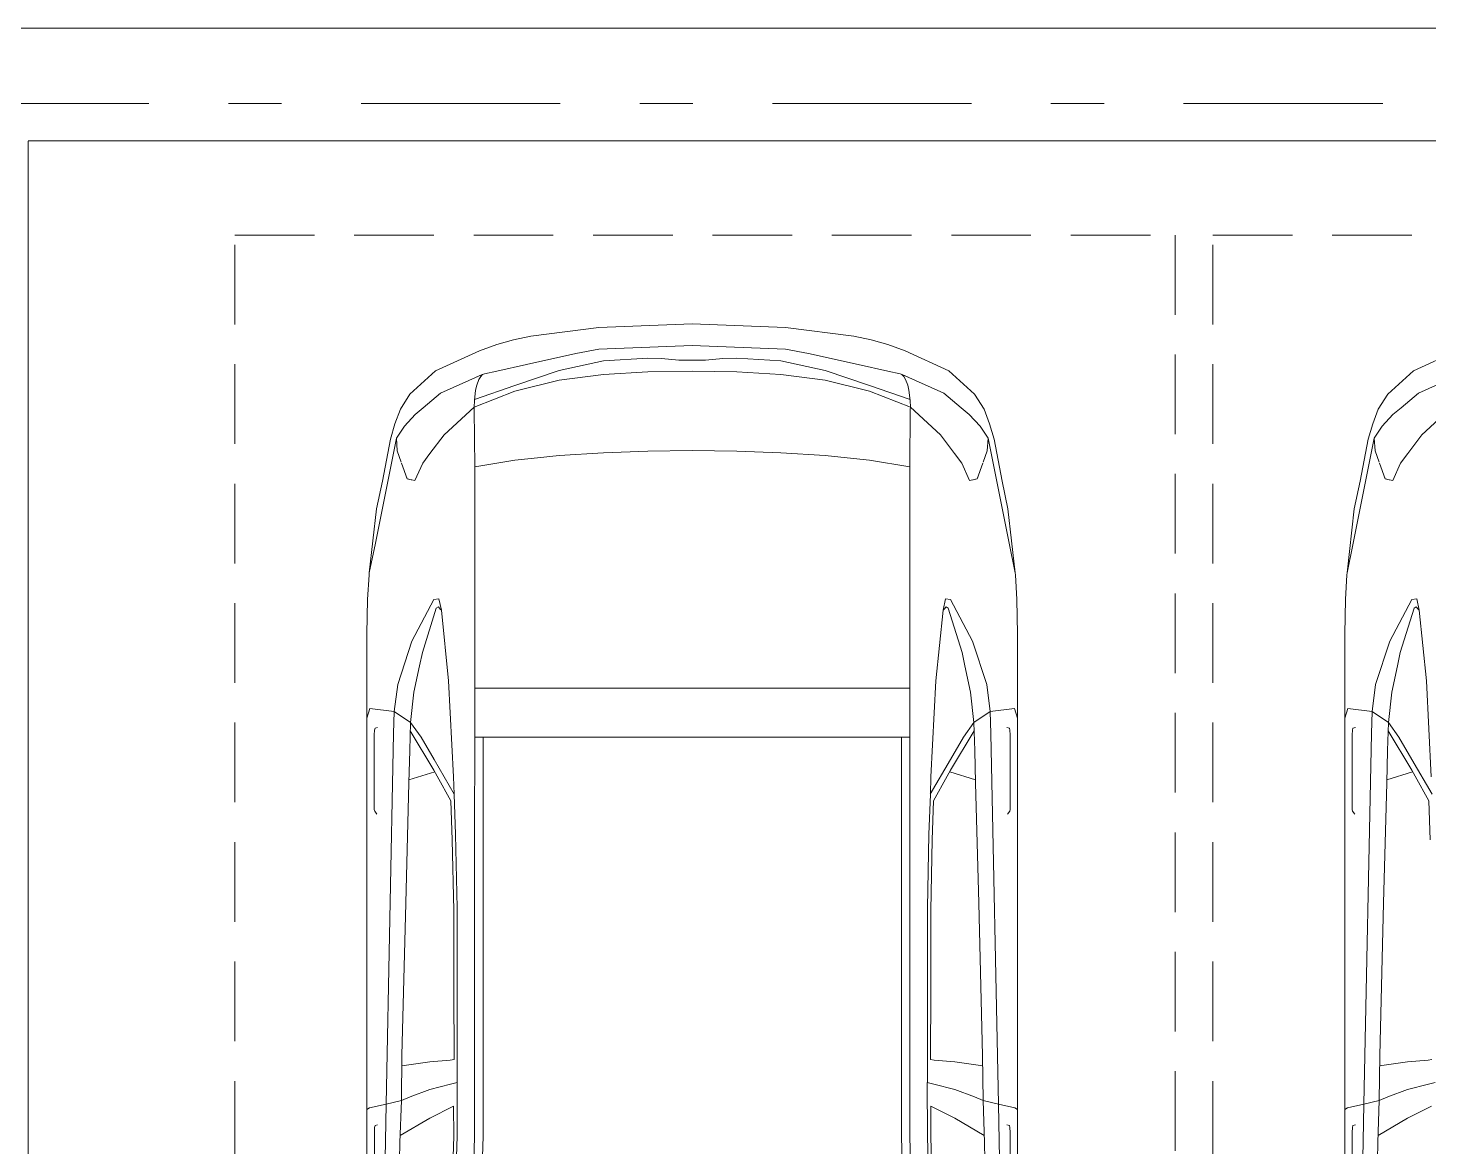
# Model space of a CAD drawing. Header units: millimetres. Extents: x 18162 to 3540582, y 72188 to 247925.
# Drawn here: x 44523 to 48248, y 93872 to 96846 of the extents above; entities that cross this region are included whole.
import ezdxf
from ezdxf.enums import TextEntityAlignment as Align

# ---------------------------------------------------------------- set-up
doc = ezdxf.new("R2010")
doc.units = ezdxf.units.MM
doc.header["$MEASUREMENT"] = 0
doc.set_wipeout_variables(frame=1)
for name, pattern in [('Double Dashed', [1093.611073, 529.166651, -211.666656, 141.111112, -211.666656]), ('Hidden Line', [317.5, 211.666667, -105.833333]), ('Wipeout_Contour', [1000, 0, -1000])]:
    doc.linetypes.add(name, pattern=pattern)
for name, color, linetype in [('Interior - Equipment', 7, 'Continuous'), ('Interior - Furniture', 7, 'Continuous'), ('Structural - Bearing', 7, 'Continuous'), ('Structural - Grid', 7, 'Continuous')]:
    doc.layers.add(name, color=color, linetype=linetype)
doc.styles.add('GENERATED_STYLE_3', font='', dxfattribs={"width": 0.8})
doc.styles.get('GENERATED_STYLE_3').set_extended_font_data('ISOCPEUR MON')

# ---------------------------------------------------------------- blocks, each defined once
blk = doc.blocks.new('Hybrid Car 27[6]_3', base_point=(46289.6, 92471.7))
at = {"layer": 'Interior - Furniture', "color": 7, "linetype": 'Continuous', "lineweight": 5}
for p, q in [((45860.1, 96026.9), (46041.3, 96049.7)), ((46041.3, 96049.7), (46289.6, 96059.4)), ((46537.9, 96049.7), (46289.6, 96059.4)), ((46719, 96026.9), (46537.9, 96049.7)), ((45723.6, 95988.1), (45769.7, 96004.4)), ((45769.7, 96004.4), (45813.9, 96017.1)), ((45813.9, 96017.1), (45860.1, 96026.9)), ((46289.6, 96002.5), (46041.2, 95992.3)), ((46289.6, 96002.5), (46537.9, 95992.3)), ((46765.3, 96017.1), (46719, 96026.9)), ((46809.5, 96004.4), (46765.3, 96017.1)), ((46855.5, 95988.1), (46809.5, 96004.4)), ((45607, 95934.8), (45723.6, 95988.1)), ((45848.6, 95951.8), (45980.1, 95981.3)), ((46053.6, 95961.7), (45935.8, 95936.1)), ((46041.2, 95992.3), (45980.1, 95981.3)), ((46053.6, 95961.7), (46171.3, 95968.8)), ((46171.3, 95968.8), (46208, 95967.2)), ((46208, 95967.2), (46254.1, 95963.5)), ((46254.1, 95963.5), (46254.1, 95963.5)), ((46289.6, 95963.1), (46254.1, 95963.5)), ((46289.6, 95963.1), (46325.1, 95963.5)), ((46371.2, 95967.2), (46325.1, 95963.5)), ((46325.1, 95963.5), (46325.1, 95963.5)), ((46407.8, 95968.8), (46371.2, 95967.2)), ((46525.5, 95961.7), (46407.8, 95968.8)), ((46525.5, 95961.7), (46643.3, 95936.1)), ((46537.9, 95992.3), (46599, 95981.3)), ((46730.5, 95951.8), (46599, 95981.3)), ((46972.2, 95934.8), (46855.5, 95988.1)), ((45539.1, 95873), (45607, 95934.8)), ((45729.6, 95924.5), (45620.4, 95875.1)), ((45729.6, 95924.5), (45715.5, 95918.1)), ((45722.2, 95911.8), (45727.2, 95919.4)), ((45727.2, 95919.4), (45732.3, 95925.3)), ((45736.9, 95926.7), (45729.6, 95924.5)), ((45736.9, 95926.7), (45769.6, 95934.3)), ((45736.9, 95926.7), (45736.9, 95926.7)), ((45769.6, 95934.3), (45848.6, 95951.8)), ((45935.8, 95936.1), (45818.2, 95895.4)), ((45935.9, 95909.8), (46053.7, 95925.3)), ((46053.7, 95925.3), (46171.4, 95932.5)), ((46171.4, 95932.5), (46289.6, 95934.3)), ((46407.8, 95932.5), (46289.6, 95934.3)), ((46525.5, 95925.3), (46407.8, 95932.5)), ((46643.2, 95909.8), (46525.5, 95925.3)), ((46643.3, 95936.1), (46760.9, 95895.4)), ((46809.6, 95934.3), (46730.5, 95951.8)), ((46842.2, 95926.7), (46809.6, 95934.3)), ((46842.2, 95926.7), (46849.6, 95924.5)), ((46842.2, 95926.7), (46842.2, 95926.7)), ((46851.9, 95919.4), (46846.9, 95925.3)), ((46849.5, 95924.5), (46863.6, 95918.1)), ((46849.6, 95924.5), (46958.7, 95875.1)), ((46857, 95911.8), (46851.9, 95919.4)), ((47040.1, 95873), (46972.2, 95934.8)), ((45710.3, 95856.1), (45713.5, 95883)), ((45818.2, 95895.4), (45710.5, 95858.3)), ((45713.5, 95883), (45716.6, 95896.9)), ((45716.6, 95896.9), (45722.2, 95911.8)), ((45818.2, 95881.1), (45935.9, 95909.8)), ((46760.9, 95881.1), (46643.2, 95909.8)), ((46760.9, 95895.4), (46868.6, 95858.3)), ((46862.5, 95896.9), (46857, 95911.8)), ((46865.7, 95883), (46862.5, 95896.9)), ((46868.9, 95856.1), (46865.7, 95883)), ((45513.8, 95832.5), (45539.1, 95873)), ((45620.4, 95875.1), (45574.3, 95836.7)), ((45709.6, 95837.8), (45818.2, 95881.1)), ((45709.6, 95837.8), (45710.3, 95856.1)), ((46869.6, 95837.8), (46760.9, 95881.1)), ((46869.6, 95837.8), (46868.9, 95856.1)), ((46958.7, 95875.1), (47004.8, 95836.7)), ((47065.4, 95832.5), (47040.1, 95873)), ((45499.1, 95793.6), (45513.8, 95832.5)), ((45552.8, 95818.7), (45524.4, 95787.4)), ((45574.3, 95836.7), (45552.8, 95818.7)), ((45709.6, 95837.8), (45629.9, 95764.5)), ((45709.6, 95837.8), (45710, 95832.2)), ((45710, 95832.2), (45711.3, 95679.8)), ((45710, 95832.2), (45710, 95832.2)), ((46869.2, 95832.2), (46867.9, 95679.8)), ((46869.6, 95837.8), (46869.2, 95832.2)), ((46869.2, 95832.2), (46869.2, 95832.2)), ((46869.6, 95837.8), (46949.3, 95764.5)), ((47004.8, 95836.7), (47026.3, 95818.7)), ((47026.3, 95818.7), (47054.7, 95787.4)), ((47080.1, 95793.6), (47065.4, 95832.5)), ((45487.1, 95753.5), (45499.1, 95793.6)), ((45524.4, 95787.4), (45503.1, 95755.7)), ((47054.7, 95787.4), (47076.1, 95755.7)), ((47092.1, 95753.5), (47080.1, 95793.6)), ((45503.1, 95755.7), (45447.3, 95476.6)), ((45465.6, 95641.2), (45487.1, 95753.5)), ((45505.3, 95722), (45503.1, 95755.7)), ((45629.9, 95764.5), (45592, 95714.7)), ((46949.3, 95764.5), (46987.1, 95714.7)), ((47073.8, 95722), (47076.1, 95755.7)), ((47076.1, 95755.7), (47131.9, 95476.6)), ((47113.5, 95641.2), (47092.1, 95753.5)), ((45505.3, 95722), (45515.8, 95692.3)), ((45592, 95714.7), (45572.9, 95689.6)), ((45818.2, 95697), (45711.3, 95679.8)), ((45877.8, 95703.5), (45818.2, 95697)), ((45935.9, 95709.9), (45877.8, 95703.5)), ((46053.7, 95717.3), (45935.9, 95709.9)), ((45935.9, 95709.9), (45935.9, 95709.9)), ((46171.4, 95721.1), (46053.7, 95717.3)), ((46053.7, 95717.3), (46053.7, 95717.3)), ((46289.6, 95722.9), (46171.4, 95721.1)), ((46171.4, 95721.1), (46171.4, 95721.1)), ((46289.6, 95722.9), (46407.8, 95721.1)), ((46407.8, 95721.1), (46525.4, 95717.3)), ((46407.8, 95721.1), (46407.8, 95721.1)), ((46525.4, 95717.3), (46643.2, 95709.9)), ((46525.4, 95717.3), (46525.4, 95717.3)), ((46643.2, 95709.9), (46701.3, 95703.5)), ((46643.2, 95709.9), (46643.2, 95709.9)), ((46701.3, 95703.5), (46760.9, 95697)), ((46761, 95697), (46867.9, 95679.8)), ((46987.1, 95714.7), (47006.2, 95689.6)), ((47073.8, 95722), (47063.4, 95692.3)), ((45516.9, 95689.2), (45531.7, 95647.4)), ((45552, 95643.2), (45572.9, 95689.6)), ((45711.3, 95091.8), (45711.3, 95679.8)), ((46867.9, 95091.8), (46867.9, 95679.8)), ((47027.1, 95643.2), (47006.2, 95689.6)), ((47062.3, 95689.2), (47047.5, 95647.4)), ((45450, 95568), (45465.6, 95641.2)), ((45529.8, 95652.6), (45531.7, 95647.4)), ((45531.7, 95647.4), (45542.2, 95645.2)), ((45531.7, 95647.4), (45536.2, 95646.5)), ((45542.2, 95645.2), (45543.6, 95644.9)), ((45543.6, 95644.9), (45552, 95643.1)), ((45552, 95643.1), (45552.2, 95643.5)), ((45552, 95643.2), (45552, 95643.2)), ((45552, 95643.2), (45552, 95643.2)), ((47027.2, 95643.1), (47027, 95643.5)), ((47027.1, 95643.2), (47027.1, 95643.2)), ((47027.1, 95643.2), (47027.1, 95643.2)), ((47035.6, 95644.9), (47027.2, 95643.1)), ((47036.9, 95645.2), (47035.6, 95644.9)), ((47047.5, 95647.4), (47036.9, 95645.2)), ((47047.5, 95647.4), (47043, 95646.5)), ((47049.3, 95652.6), (47047.5, 95647.4)), ((47129.1, 95568), (47113.5, 95641.2)), ((45430.6, 95398.1), (45450, 95568)), ((47148.5, 95398.1), (47129.1, 95568)), ((45447.3, 95476.6), (45430.6, 95398.1)), ((47131.9, 95476.6), (47148.5, 95398.1)), ((45430.3, 95392.7), (45430.6, 95398.1)), ((47148.9, 95392.7), (47148.5, 95398.1)), ((45426.5, 95326.9), (45430.3, 95392.7)), ((47152.6, 95326.9), (47148.9, 95392.7)), ((45424.6, 95236.1), (45426.5, 95326.9)), ((45544.3, 95216.7), (45602.6, 95327)), ((45602.6, 95327), (45615.9, 95328.7)), ((45615.9, 95328.7), (45622.7, 95298.4)), ((46963.2, 95328.7), (46956.5, 95298.4)), ((46976.5, 95327), (46963.2, 95328.7)), ((47034.8, 95216.7), (46976.5, 95327)), ((47154.6, 95236.1), (47152.6, 95326.9)), ((45572.2, 95186), (45609.1, 95304.2)), ((45609.1, 95304.2), (45614.5, 95307.5)), ((45614.5, 95307.5), (45619.6, 95301.8)), ((45622.7, 95298.4), (45619.6, 95301.8)), ((45641.9, 95110.8), (45622.7, 95298.4)), ((46937.3, 95110.8), (46956.5, 95298.4)), ((46956.5, 95298.4), (46959.5, 95301.8)), ((46964.6, 95307.5), (46959.5, 95301.8)), ((46970.1, 95304.2), (46964.6, 95307.5)), ((47006.9, 95186), (46970.1, 95304.2)), ((45424.6, 95011.8), (45424.6, 95236.1)), ((45506.7, 95101.1), (45544.3, 95216.7)), ((47072.5, 95101.1), (47034.8, 95216.7)), ((47154.6, 95011.8), (47154.6, 95236.1)), ((45564.7, 95151.1), (45572.2, 95186)), ((47014.4, 95151.1), (47006.9, 95186)), ((45549.6, 95080.4), (45564.7, 95151.1)), ((45564.7, 95151.1), (45564.7, 95151.1)), ((47014.4, 95151.1), (47014.4, 95151.1)), ((47029.5, 95080.4), (47014.4, 95151.1)), ((45497, 95029.3), (45506.7, 95101.1)), ((45654.7, 94855.4), (45641.9, 95110.8)), ((46924.4, 94855.4), (46937.3, 95110.8)), ((47082.1, 95029.3), (47072.5, 95101.1)), ((45549.6, 95080.4), (45540.5, 95000.6)), ((45549.6, 95080.4), (45549.6, 95080.4)), ((45711.2, 94961.5), (45711.2, 95091.8)), ((45711.2, 95091.8), (45795.9, 95091.8)), ((45795.9, 95091.8), (46056.7, 95091.8)), ((46056.7, 95091.8), (46289.6, 95091.8)), ((46522.5, 95091.8), (46289.6, 95091.8)), ((46783.2, 95091.8), (46522.5, 95091.8)), ((46867.9, 95091.8), (46783.2, 95091.8)), ((46868, 94961.5), (46867.9, 95091.8)), ((47029.5, 95080.4), (47038.6, 95000.6)), ((47029.5, 95080.4), (47029.5, 95080.4)), ((45432.6, 95037.1), (45424.6, 95011.8)), ((45432.6, 95037.1), (45497, 95029.3)), ((45495.3, 94970.8), (45497, 95029.3)), ((45497, 95029.3), (45540.5, 95000.6)), ((47082.1, 95029.3), (47038.6, 95000.6)), ((47146.6, 95037.1), (47082.1, 95029.3)), ((47083.8, 94970.8), (47082.1, 95029.3)), ((47146.6, 95037.1), (47154.6, 95011.8)), ((45424.7, 93971.8), (45424.6, 95011.8)), ((45540.5, 95000.6), (45538.5, 94926.2)), ((45568.7, 94961.1), (45540.5, 95000.6)), ((47010.5, 94961.1), (47038.6, 95000.6)), ((47038.6, 95000.6), (47040.6, 94926.2)), ((47154.4, 93971.8), (47154.6, 95011.8)), ((45444.1, 94967.1), (45445, 94980.2)), ((45444.2, 94769.3), (45444.1, 94967.1)), ((45445, 94980.2), (45446.1, 94985.4)), ((45446.1, 94985.4), (45452.9, 94987.3)), ((45475.4, 93985.6), (45495.3, 94970.8)), ((45602.6, 94873.1), (45539.9, 94978)), ((45603.2, 94902), (45568.7, 94961.1)), ((45711.2, 94961.5), (45711, 94702.7)), ((45711.1, 94961.5), (45711, 94961.5)), ((45795.9, 94961.5), (45711.2, 94961.5)), ((45733.5, 94961.5), (45721.8, 94961.5)), ((45733.5, 93900.5), (45733.5, 94961.5)), ((46056.7, 94961.5), (45795.9, 94961.5)), ((46289.6, 94961.5), (46056.7, 94961.5)), ((46289.6, 94961.5), (46522.5, 94961.5)), ((46522.5, 94961.5), (46783.2, 94961.5)), ((46783.2, 94961.5), (46868, 94961.5)), ((46845.7, 93900.5), (46845.6, 94961.5)), ((46845.6, 94961.5), (46857.3, 94961.5)), ((46868, 94961.5), (46868.1, 94702.7)), ((46868, 94961.5), (46868.2, 94961.5)), ((46976, 94902), (47010.5, 94961.1)), ((46976.5, 94873.1), (47039.2, 94978)), ((47103.8, 93985.6), (47083.8, 94970.8)), ((47133, 94985.4), (47126.2, 94987.3)), ((47134.2, 94980.2), (47133, 94985.4)), ((47135, 94967.1), (47134.2, 94980.2)), ((47135, 94769.3), (47135, 94967.1)), ((45538.5, 94926.2), (45536.2, 94840.2)), ((47040.6, 94926.2), (47042.9, 94840.2)), ((45656.6, 94809.6), (45603.2, 94902)), ((46922.6, 94809.6), (46976, 94902)), ((45536.2, 94840.2), (45527.7, 94520.2)), ((45536.4, 94847.6), (45604.8, 94869.4)), ((45611.5, 94857.6), (45602.6, 94873.1)), ((45648.1, 94792.4), (45611.5, 94857.6)), ((45654.7, 94855.4), (45654.7, 94855.4)), ((45656.4, 94809.9), (45654.7, 94855.4)), ((46922.8, 94809.9), (46924.4, 94855.4)), ((46924.4, 94855.4), (46924.4, 94855.4)), ((46931.1, 94792.4), (46967.7, 94857.6)), ((46967.7, 94857.6), (46976.5, 94873.1)), ((47042.7, 94847.6), (46974.4, 94869.4)), ((47042.9, 94840.2), (47051.4, 94520.2)), ((45660.2, 94702.7), (45656.4, 94809.8)), ((45656.6, 94809.4), (45656.6, 94809.6)), ((46918.9, 94702.7), (46922.8, 94809.8)), ((46922.5, 94809.4), (46922.6, 94809.6)), ((45444.2, 94769.3), (45445.5, 94764.7)), ((45451, 94756.9), (45445.5, 94764.7)), ((45648.1, 94792.4), (45651.4, 94688.7)), ((46931.1, 94792.4), (46927.8, 94688.7)), ((47128.2, 94756.9), (47133.6, 94764.7)), ((47135, 94769.3), (47133.6, 94764.7)), ((45664.5, 94508), (45660.2, 94702.7)), ((45711, 94702.7), (45711, 93900.5)), ((46868.1, 94702.7), (46868.1, 93900.5)), ((46914.7, 94508), (46918.9, 94702.7)), ((45651.4, 94688.7), (45655.3, 94500.4)), ((46927.8, 94688.7), (46923.8, 94500.4)), ((45527.7, 94520.2), (45517.5, 94115.6)), ((45664.5, 94291.8), (45664.5, 94508)), ((46914.7, 94291.8), (46914.7, 94508)), ((47051.4, 94520.2), (47061.7, 94115.6)), ((45655.3, 94500.4), (45655.3, 94291.7)), ((46923.8, 94500.4), (46923.9, 94291.7)), ((45655.3, 94291.7), (45656.3, 94104.2)), ((45664.5, 94101.7), (45664.5, 94291.8)), ((46914.7, 94101.7), (46914.7, 94291.8)), ((46923.9, 94291.7), (46922.9, 94104.2)), ((45517.5, 94115.6), (45516.4, 93995.9)), ((45591.6, 94098), (45517.2, 94088.1)), ((45646, 94102.7), (45591.6, 94098)), ((45656.3, 94104.2), (45646, 94102.7)), ((45664.5, 94043.9), (45664.5, 94101.7)), ((46914.7, 94043.9), (46914.7, 94101.7)), ((46922.9, 94104.2), (46933.1, 94102.7)), ((46933.1, 94102.7), (46987.5, 94098)), ((46987.5, 94098), (47061.9, 94088.1)), ((47061.7, 94115.6), (47062.8, 93995.9)), ((45539.3, 94005.5), (45591.6, 94025.3)), ((45591.6, 94025.3), (45647, 94039.2)), ((45647, 94039.2), (45664.6, 94043.9)), ((45664.6, 94043.9), (45664.3, 93900.5)), ((45664.6, 94043.9), (45664.6, 94043.9)), ((45664.6, 94043.9), (45664.6, 94043.9)), ((46932.1, 94039.2), (46914.5, 94043.9)), ((46914.5, 94043.9), (46914.5, 94043.9)), ((46914.5, 94043.9), (46914.5, 94043.9)), ((46914.5, 94043.9), (46914.8, 93900.5)), ((46987.5, 94025.3), (46932.1, 94039.2)), ((47039.8, 94005.5), (46987.5, 94025.3)), ((45475.6, 93985.6), (45431.8, 93976.3)), ((45458.5, 93059.2), (45475.4, 93985.6)), ((45516.4, 93995.9), (45475.6, 93985.6)), ((45516.4, 93995.9), (45512.4, 93884.4)), ((45516.4, 93995.9), (45539.3, 94005.5)), ((47062.8, 93995.9), (47039.8, 94005.5)), ((47062.8, 93995.9), (47103.6, 93985.6)), ((47062.8, 93995.9), (47066.8, 93884.4)), ((47103.6, 93985.6), (47147.3, 93976.3)), ((47120.6, 93059.2), (47103.8, 93985.6)), ((45424.6, 93065.8), (45424.7, 93971.8)), ((45431.8, 93976.3), (45424.7, 93971.8)), ((45513, 93902.9), (45591.6, 93948.3)), ((45591.6, 93948.3), (45655.1, 93980.4)), ((45655.1, 93980.4), (45655.4, 93900.5)), ((46924, 93980.4), (46923.7, 93900.5)), ((46987.5, 93948.3), (46924, 93980.4)), ((47066.1, 93902.9), (46987.5, 93948.3)), ((47147.3, 93976.3), (47154.4, 93971.8)), ((47154.6, 93065.8), (47154.4, 93971.8)), ((45444.3, 93911), (45445.1, 93924.1)), ((45444.3, 93713.2), (45444.3, 93911)), ((45445.1, 93924.1), (45446.2, 93929.3)), ((45446.2, 93929.3), (45453.1, 93931.1)), ((47132.9, 93929.3), (47126.1, 93931.1)), ((47134, 93924.1), (47132.9, 93929.3)), ((47134.9, 93911), (47134, 93924.1)), ((47134.8, 93713.2), (47134.9, 93911)), ((45512.4, 93884.4), (45504.2, 93473.3)), ((45655.4, 93900.5), (45650.8, 93731.8)), ((45664.3, 93900.5), (45659.7, 93731.8)), ((45711, 93900.5), (45706.4, 93731.8)), ((45733.5, 93900.5), (45728.9, 93731.8)), ((46845.7, 93900.5), (46850.3, 93731.8)), ((46868.1, 93900.5), (46872.7, 93731.8)), ((46914.8, 93900.5), (46919.5, 93731.8)), ((46923.7, 93900.5), (46928.4, 93731.8)), ((47066.8, 93884.4), (47074.9, 93473.3))]:
    blk.add_line(p, q, dxfattribs=at)
blk = doc.blocks.new('Hybrid Car 27[7]_3', base_point=(48889.6, 92471.7))
at = {"layer": 'Interior - Furniture', "color": 7, "linetype": 'Continuous', "lineweight": 5}
for p, q in [((48207, 95934.8), (48323.6, 95988.1)), ((48139.1, 95873), (48207, 95934.8)), ((48329.6, 95924.5), (48220.4, 95875.1)), ((48113.8, 95832.5), (48139.1, 95873)), ((48220.4, 95875.1), (48174.3, 95836.7)), ((48099.1, 95793.6), (48113.8, 95832.5)), ((48152.8, 95818.7), (48124.4, 95787.4)), ((48174.3, 95836.7), (48152.8, 95818.7)), ((48309.6, 95837.8), (48229.9, 95764.5)), ((48087.1, 95753.5), (48099.1, 95793.6)), ((48124.4, 95787.4), (48103.1, 95755.7)), ((48103.1, 95755.7), (48047.3, 95476.6)), ((48065.6, 95641.2), (48087.1, 95753.5)), ((48105.3, 95722), (48103.1, 95755.7)), ((48229.9, 95764.5), (48192, 95714.7)), ((48105.3, 95722), (48115.8, 95692.3)), ((48192, 95714.7), (48172.9, 95689.6)), ((48116.9, 95689.2), (48131.7, 95647.4)), ((48152, 95643.2), (48172.9, 95689.6)), ((48050, 95568), (48065.6, 95641.2)), ((48129.8, 95652.6), (48131.7, 95647.4)), ((48131.7, 95647.4), (48142.2, 95645.2)), ((48131.7, 95647.4), (48136.2, 95646.5)), ((48142.2, 95645.2), (48143.6, 95644.9)), ((48143.6, 95644.9), (48152, 95643.1)), ((48152, 95643.1), (48152.2, 95643.5)), ((48152, 95643.2), (48152, 95643.2)), ((48152, 95643.2), (48152, 95643.2)), ((48030.6, 95398.1), (48050, 95568)), ((48047.3, 95476.6), (48030.6, 95398.1)), ((48030.3, 95392.7), (48030.6, 95398.1)), ((48026.5, 95326.9), (48030.3, 95392.7)), ((48024.6, 95236.1), (48026.5, 95326.9)), ((48144.3, 95216.7), (48202.6, 95327)), ((48202.6, 95327), (48215.9, 95328.7)), ((48215.9, 95328.7), (48222.7, 95298.4)), ((48172.2, 95186), (48209.1, 95304.2)), ((48209.1, 95304.2), (48214.5, 95307.5)), ((48214.5, 95307.5), (48219.6, 95301.8)), ((48222.7, 95298.4), (48219.6, 95301.8)), ((48241.9, 95110.8), (48222.7, 95298.4)), ((48024.6, 95011.8), (48024.6, 95236.1)), ((48106.7, 95101.1), (48144.3, 95216.7)), ((48164.7, 95151.1), (48172.2, 95186)), ((48149.6, 95080.4), (48164.7, 95151.1)), ((48164.7, 95151.1), (48164.7, 95151.1)), ((48097, 95029.3), (48106.7, 95101.1)), ((48254.7, 94855.4), (48241.9, 95110.8)), ((48149.6, 95080.4), (48140.5, 95000.6)), ((48149.6, 95080.4), (48149.6, 95080.4)), ((48032.6, 95037.1), (48024.6, 95011.8)), ((48032.6, 95037.1), (48097, 95029.3)), ((48095.3, 94970.8), (48097, 95029.3)), ((48097, 95029.3), (48140.5, 95000.6)), ((48024.7, 93971.8), (48024.6, 95011.8)), ((48140.5, 95000.6), (48138.5, 94926.2)), ((48168.7, 94961.1), (48140.5, 95000.6)), ((48044.1, 94967.1), (48045, 94980.2)), ((48044.2, 94769.3), (48044.1, 94967.1)), ((48045, 94980.2), (48046.1, 94985.4)), ((48046.1, 94985.4), (48052.9, 94987.3)), ((48075.4, 93985.6), (48095.3, 94970.8)), ((48202.6, 94873.1), (48139.9, 94978)), ((48203.2, 94902), (48168.7, 94961.1)), ((48138.5, 94926.2), (48136.2, 94840.2)), ((48256.6, 94809.6), (48203.2, 94902)), ((48136.2, 94840.2), (48127.7, 94520.2)), ((48136.4, 94847.6), (48204.8, 94869.4)), ((48211.5, 94857.6), (48202.6, 94873.1)), ((48248.1, 94792.4), (48211.5, 94857.6)), ((48044.2, 94769.3), (48045.5, 94764.7)), ((48051, 94756.9), (48045.5, 94764.7)), ((48248.1, 94792.4), (48251.4, 94688.7)), ((48127.7, 94520.2), (48117.5, 94115.6)), ((48117.5, 94115.6), (48116.4, 93995.9)), ((48191.6, 94098), (48117.2, 94088.1)), ((48246, 94102.7), (48191.6, 94098)), ((48256.3, 94104.2), (48246, 94102.7)), ((48139.3, 94005.5), (48191.6, 94025.3)), ((48191.6, 94025.3), (48247, 94039.2)), ((48247, 94039.2), (48264.6, 94043.9)), ((48075.6, 93985.6), (48031.8, 93976.3)), ((48058.5, 93059.2), (48075.4, 93985.6)), ((48116.4, 93995.9), (48075.6, 93985.6)), ((48116.4, 93995.9), (48112.4, 93884.4)), ((48116.4, 93995.9), (48139.3, 94005.5)), ((48024.6, 93065.8), (48024.7, 93971.8)), ((48031.8, 93976.3), (48024.7, 93971.8)), ((48113, 93902.9), (48191.6, 93948.3)), ((48191.6, 93948.3), (48255.1, 93980.4)), ((48044.3, 93911), (48045.1, 93924.1)), ((48044.3, 93713.2), (48044.3, 93911)), ((48045.1, 93924.1), (48046.2, 93929.3)), ((48046.2, 93929.3), (48053.1, 93931.1)), ((48112.4, 93884.4), (48104.2, 93473.3))]:
    blk.add_line(p, q, dxfattribs=at)
blk = doc.blocks.new('Standard grid marker[20]_3', base_point=(18162.3, 96645.7))
at = {"layer": 'Structural - Grid', "color": 13, "linetype": 'Double Dashed', "lineweight": 13}
blk.add_line((19162.3, 96645.7), (53724.4, 96645.7), dxfattribs=at)
at = {"layer": 'Structural - Grid', "color": 13, "lineweight": 13, "style": 'GENERATED_STYLE_3'}
blk.add_attdef('AC_MarkerText_1', text='', height=250, rotation=180, dxfattribs=at).set_placement((55024.4, 96520.7), align=Align.TOP_CENTER)

msp = doc.modelspace()

# ---------------------------------------------------------------- linework, layer by layer
at = {"layer": 'Interior - Equipment', "color": 7, "linetype": 'Hidden Line', "lineweight": 5}
for points in [[(45073.5, 96295.7), (47573.5, 96295.7), (47573.5, 91295.7), (45073.5, 91295.7)], [(47673.5, 96295.7), (50173.5, 96295.7), (50173.5, 91295.7), (47673.5, 91295.7)]]:
    msp.add_lwpolyline(points, close=True, dxfattribs=at)
at = {"layer": 'Structural - Bearing', "color": 7, "linetype": 'Continuous', "lineweight": 20, "flags": 128}
msp.add_lwpolyline([(44523.5, 91295.7), (44523.5, 96545.7)], dxfattribs=at)

# ---------------------------------------------------------------- block references
at = {"layer": 'Interior - Furniture', "color": 7, "linetype": 'Continuous', "lineweight": 5}
for name, p in [('Hybrid Car 27[6]_3', (46289.6, 92471.7)), ('Hybrid Car 27[7]_3', (48889.6, 92471.7))]:
    msp.add_blockref(name, p, dxfattribs=at)

# ---------------------------------------------------------------- next in the draw order: wipeouts: each hides what was drawn before it
at = {"color": 254, "linetype": 'Wipeout_Contour', "lineweight": 0, "ltscale": 423252.155567}
msp.add_wipeout([(50673.5, 96845.7), (33873.5, 96845.7), (33873.5, 96545.7), (50673.5, 96545.7)], dxfattribs=at).dxf.layer = 'Structural - Bearing'

# ---------------------------------------------------------------- next in the draw order: linework, layer by layer
at = {"layer": 'Structural - Bearing', "color": 7, "linetype": 'Continuous', "lineweight": 13, "flags": 128}
msp.add_lwpolyline([(20773.5, 78545.7), (20773.5, 96845.7), (35273.5, 96845.7), (37773.5, 96845.7), (37773.5, 96845.7), (50973.5, 96845.8), (50973.5, 78545.7)], close=True, dxfattribs=at)
at = {"layer": 'Structural - Bearing', "color": 7, "linetype": 'Continuous', "lineweight": 20, "flags": 128}
for points in [[(50673.5, 96845.7), (33873.5, 96845.7)], [(44523.5, 96545.7), (50673.5, 96545.7)]]:
    msp.add_lwpolyline(points, dxfattribs=at)

# ---------------------------------------------------------------- next in the draw order: block references
at = {"layer": 'Structural - Grid', "color": 13, "linetype": 'Continuous', "lineweight": 13}
msp.add_blockref('Standard grid marker[20]_3', (18162.3, 96645.7), dxfattribs=at)

doc.saveas('drawing.dxf')
